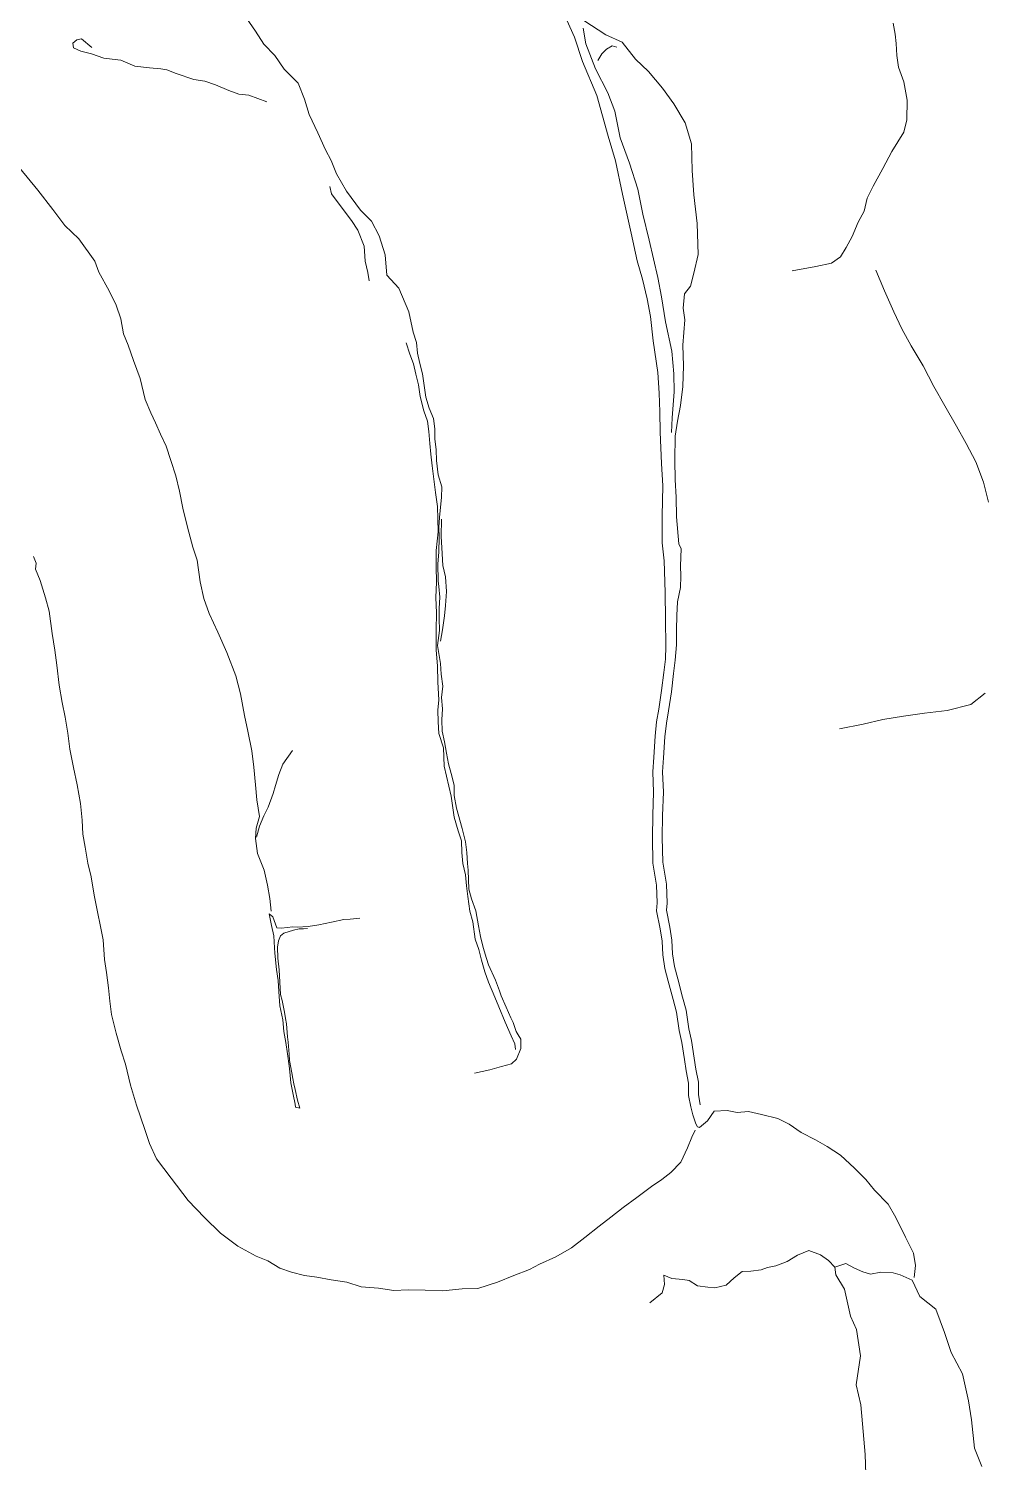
# Model space of a CAD drawing. Extents: x 683321 to 688873, y 7661944 to 7668387.
# Drawn here: x 685359.1 to 685553.9, y 7664236.9 to 7664528.6 of the extents above; entities that cross this region are included whole.
import ezdxf

# ---------------------------------------------------------------- set-up
doc = ezdxf.new("R2010")
doc.units = 0
doc.header["$MEASUREMENT"] = 0
doc.layers.add('01 CRESTA_Line', color=3, linetype='Continuous', lineweight=20)

msp = doc.modelspace()

# ---------------------------------------------------------------- linework, layer by layer
at = {"layer": '01 CRESTA_Line'}
for points in [[(685449.84, 7664316.03, 4208.81), (685452.92, 7664316.73, 4209.06), (685455.33, 7664317.44, 4209.19), (685457.34, 7664317.93, 4209.11), (685458.33, 7664318.9, 4208.93), (685459.24, 7664321.05, 4210.22), (685459.2, 7664322.97, 4210.27), (685458.72, 7664323.83, 4210.2), (685458.29, 7664324.5, 4210.29), (685457.66, 7664326.39, 4210.27), (685457.18, 7664327.34, 4210.41), (685456.23, 7664329.48, 4210.39), (685455.21, 7664331.78, 4210.26), (685454.89, 7664332.82, 4210.38), (685454.06, 7664334.98, 4210.18), (685452.69, 7664338.13, 4210.2), (685452.25, 7664339.37, 4210.22), (685451.6, 7664341.64, 4210.35), (685451.04, 7664343.83, 4210.32), (685450.63, 7664346.05, 4210.24), (685450.07, 7664349.11, 4210.27), (685449.23, 7664351.51, 4210.53), (685448.63, 7664353.52, 4210.48), (685448.53, 7664357.34, 4210.38), (685448.4, 7664358.7, 4210.37), (685448.24, 7664360.95, 4210.51), (685448, 7664363.14, 4210.51), (685447.33, 7664365.81, 4210.71), (685446.15, 7664369.99, 4210.39), (685445.69, 7664372.59, 4210.52), (685445.65, 7664374.65, 4210.61), (685445.03, 7664377.02, 4210.5), (685444.54, 7664378.99, 4210.47), (685444.13, 7664381.15, 4210.47), (685443.68, 7664383.47, 4210.39), (685443.25, 7664385.65, 4210.45), (685443.18, 7664387.95, 4210.43), (685443.32, 7664390.16, 4210.45), (685443.1, 7664392.48, 4210.29), (685443.34, 7664394.82, 4210.48), (685443, 7664397.23, 4210.55), (685442.89, 7664399.4, 4210.66), (685442.29, 7664403.11, 4210.61), (685442.71, 7664406.12, 4210.69), (685442.63, 7664408.59, 4210.69), (685442.6, 7664410.6, 4210.76), (685442.77, 7664412.89, 4210.74), (685442.54, 7664415.08, 4210.81), (685442.42, 7664416.27, 4210.83), (685442.38, 7664419.7, 4210.86), (685442.52, 7664422.05, 4210.9), (685442.65, 7664425.12, 4210.94), (685442.57, 7664427.15, 4210.92), (685442.7, 7664429.16, 4210.75), (685442.86, 7664431.2, 4210.76), (685443.11, 7664433.18, 4210.74), (685443.14, 7664435.35, 4210.82), (685442.39, 7664437.83, 4210.62), (685442.05, 7664440.74, 4210.56), (685442.04, 7664442.91, 4210.32), (685441.73, 7664445.17, 4210.46), (685441.74, 7664447.19, 4210.45), (685441.46, 7664449.3, 4210.44), (685440.57, 7664451.39, 4210.36), (685439.9, 7664453.63, 4210.54), (685439.6, 7664455.97, 4210.59), (685439.25, 7664458.34, 4210.58), (685438.72, 7664460.48, 4210.72), (685438.24, 7664462.54, 4210.67), (685438.04, 7664464.76, 4210.64), (685437.33, 7664466.84, 4211.1), (685436.42, 7664470.99, 4211.28), (685434.4, 7664475.83, 4211.83), (685431.99, 7664478.47, 4211.27), (685431.62, 7664482.61, 4211.28), (685430.42, 7664486.44, 4211.28), (685428.84, 7664489.41, 4211.28), (685426.64, 7664491.66, 4210.46), (685423.76, 7664495.57, 4210.86), (685421.76, 7664499.05, 4210.66), (685420.65, 7664501.81, 4210.45), (685419.48, 7664503.92, 4210.7), (685417.96, 7664507.38, 4210.74), (685416.18, 7664511.11, 4210.54), (685415.26, 7664514.24, 4210.43), (685413.94, 7664517.54, 4210.47), (685411.06, 7664520.38, 4210.9), (685409.22, 7664523.16, 4211.61), (685406.99, 7664525.45, 4211.57), (685405.24, 7664528.08, 4210.91), (685403.45, 7664530.71, 4211.22)], [(685539.23, 7664274.44, 4210.39), (685539.52, 7664276.92, 4208.83), (685539.12, 7664279.45, 4207.48), (685537.47, 7664282.69, 4207.83), (685535.48, 7664286.7, 4208.09), (685533.92, 7664289.39, 4208.47), (685531.18, 7664292.22, 4208.53), (685529.41, 7664294.4, 4208.67), (685527.07, 7664296.73, 4208.68), (685524.25, 7664299.38, 4208.78), (685521.56, 7664301.12, 4208.6), (685519.19, 7664302.48, 4208.61), (685516.24, 7664304, 4208.73), (685513.78, 7664305.7, 4208.79), (685511.53, 7664306.84, 4209.08), (685508.2, 7664307.65, 4209.18), (685505.53, 7664308.24, 4209.17), (685503.21, 7664308.05, 4209.06), (685501.23, 7664308.43, 4209.15), (685498.56, 7664308.35, 4209.07), (685497.17, 7664306.34, 4208.91), (685495.57, 7664305, 4209.48), (685495.17, 7664305.11, 4210.16), (685494.85, 7664305.74, 4210.07), (685494.25, 7664307.54, 4210.01), (685493.78, 7664309.19, 4210.06), (685493.35, 7664311.54, 4210.32), (685493.37, 7664314, 4210.22), (685492.84, 7664316.51, 4210.17), (685492.54, 7664318.81, 4210.21), (685491.96, 7664322.32, 4210.33), (685491.43, 7664324.71, 4210.3), (685490.91, 7664328.46, 4210.15), (685490.19, 7664331.01, 4209.88), (685489.2, 7664334.78, 4209.66), (685488.55, 7664337.34, 4209.54), (685488.12, 7664340.14, 4209.43), (685487.97, 7664342.9, 4209.26), (685487.55, 7664345.43, 4209.07), (685486.85, 7664349.1, 4208.66), (685486.97, 7664350.72, 4208.62), (685486.83, 7664354.33, 4208.38), (685486.1, 7664358.82, 4208.21), (685486.01, 7664364.03, 4207.9), (685486.08, 7664368.56, 4207.77), (685486.25, 7664373.23, 4207.36), (685486.05, 7664377.37, 4207.05), (685486.29, 7664380.36, 4206.77), (685486.56, 7664384.63, 4206.43), (685486.84, 7664387.54, 4206.3), (685487.33, 7664390.13, 4206.19), (685487.87, 7664393.95, 4206.09), (685488.34, 7664397.62, 4205.81), (685488.66, 7664400.31, 4205.64), (685488.71, 7664402.94, 4205.19), (685488.63, 7664408.37, 4204.86), (685488.6, 7664413.86, 4204.49), (685488.42, 7664420.32, 4204.02), (685488, 7664423.95, 4203.54), (685487.97, 7664429.45, 4203.13), (685488.15, 7664435.59, 4202.78), (685487.84, 7664440.1, 4202.45), (685487.56, 7664446.49, 4202.21), (685487.49, 7664450.61, 4201.82), (685487.4, 7664454.41, 4201.6), (685487.1, 7664458.64, 4201.34), (685486.12, 7664465.06, 4200.83), (685485.6, 7664470.02, 4200.61), (685484.9, 7664473.6, 4200.5), (685483.97, 7664477.62, 4200.31), (685482.87, 7664481.33, 4200.07), (685481.65, 7664487.01, 4199.58), (685479.92, 7664494.94, 4198.96), (685478.48, 7664501.69, 4198.39), (685476.97, 7664506.73, 4198.25), (685474.66, 7664515, 4197.89), (685471.79, 7664521.92, 4197.27), (685470.17, 7664526.86, 4196.92), (685467.95, 7664531.71, 4196.62)], [(685495.69, 7664309.64, 4210.31), (685495.35, 7664311.7, 4210.32), (685495.38, 7664314.2, 4210.22), (685494.81, 7664316.85, 4210.17), (685494.52, 7664319.11, 4210.21), (685493.92, 7664322.7, 4210.33), (685493.4, 7664325.07, 4210.3), (685492.87, 7664328.87, 4210.15), (685492.12, 7664331.54, 4209.88), (685491.14, 7664335.28, 4209.66), (685490.51, 7664337.74, 4209.54), (685490.11, 7664340.35, 4209.43), (685489.96, 7664343.12, 4209.26), (685489.52, 7664345.78, 4209.07), (685488.86, 7664349.21, 4208.66), (685488.98, 7664350.68, 4208.62), (685488.83, 7664354.54, 4208.38), (685488.09, 7664359, 4208.21), (685488.01, 7664364.03, 4207.9), (685488.08, 7664368.51, 4207.77), (685488.25, 7664373.25, 4207.36), (685488.05, 7664377.34, 4207.05), (685488.28, 7664380.22, 4206.77), (685488.55, 7664384.47, 4206.43), (685488.83, 7664387.26, 4206.3), (685489.3, 7664389.81, 4206.19), (685489.85, 7664393.68, 4206.09), (685490.32, 7664397.37, 4205.81), (685490.65, 7664400.1, 4205.64), (685490.92, 7664403.22, 4205.4), (685490.92, 7664406.26, 4205.27), (685490.99, 7664409.22, 4205.07), (685491.09, 7664411.98, 4204.83), (685491.68, 7664414.88, 4204.46), (685491.75, 7664417.19, 4204.32), (685491.7, 7664419.32, 4204.13), (685491.82, 7664422.72, 4203.88), (685491.38, 7664423.76, 4203.89), (685490.88, 7664429.24, 4202.81), (685490.8, 7664433.27, 4202.94), (685490.61, 7664436.82, 4202.8), (685490.53, 7664440.83, 4202.55), (685490.61, 7664445.65, 4202.09), (685491.08, 7664448.71, 4201.39), (685491.69, 7664451.89, 4201.29), (685492.18, 7664455.77, 4200.89), (685492.31, 7664459.96, 4200.89), (685492.2, 7664464.21, 4200.88), (685492.56, 7664469.33, 4200.68), (685492.25, 7664471.7, 4200.58), (685492.5, 7664474.66, 4200.08), (685493.73, 7664476.21, 4199.7), (685494.39, 7664478.84, 4199.46), (685495.31, 7664482.68, 4199.68), (685495.08, 7664488.99, 4198.59), (685494.45, 7664494.77, 4199.26), (685494.05, 7664499.77, 4198.07), (685493.94, 7664505.2, 4198.21), (685492.65, 7664509.47, 4197.84), (685490.34, 7664513.3, 4197.58), (685488.04, 7664516.53, 4197.4), (685485.19, 7664519.9, 4196.96), (685482.55, 7664522.41, 4196.8), (685479.87, 7664525.87, 4197.24), (685476.55, 7664527.38, 4196.74), (685472.04, 7664530.25, 4196.27)], [(685534.99, 7664529.72, 4187.36), (685535.36, 7664527.51, 4187.48), (685535.55, 7664525.6, 4187.58), (685535.7, 7664523.14, 4187.56), (685536.02, 7664520.75, 4187.5), (685537.16, 7664517.76, 4187.73), (685537.83, 7664514.07, 4187.55), (685537.78, 7664510.07, 4186.96), (685537.17, 7664507.53, 4186.84), (685534.69, 7664503.62, 4187.07), (685532.89, 7664500.17, 4187.79), (685530.9, 7664496.58, 4188.37), (685529.66, 7664494.11, 4188.21), (685529.05, 7664491.5, 4188.66), (685527.84, 7664489.25, 4188.41), (685526.66, 7664486.29, 4187.9), (685525.39, 7664484.07, 4187.59), (685524.24, 7664482.19, 4187.65), (685522.43, 7664480.86, 4187.74), (685519.26, 7664480.19, 4187.81), (685514.39, 7664479.31, 4187.52)], [(685371.96, 7664524.78, 4209.56), (685369.87, 7664526.52, 4209.15), (685368.93, 7664526.32, 4209.45), (685368.11, 7664525.64, 4209.8), (685368.22, 7664524.74, 4209.89), (685369.73, 7664524.05, 4209.58), (685371.92, 7664523.51, 4209.68), (685374.43, 7664522.6, 4209.88), (685376.09, 7664522.42, 4209.86), (685377.86, 7664522.21, 4209.77), (685380.74, 7664520.95, 4209.84), (685383.73, 7664520.67, 4210.17), (685386.02, 7664520.41, 4210.32), (685387.21, 7664520.24, 4209.98), (685389.14, 7664519.51, 4209.74), (685392.72, 7664518.24, 4209.8), (685394.99, 7664517.92, 4209.54), (685397.14, 7664517.21, 4209.39), (685399.84, 7664516.05, 4209.58), (685401.86, 7664515.31, 4209.62), (685403.89, 7664515.07, 4209.05), (685407.57, 7664513.72, 4209.31)], [(685471.92, 7664528.68, 4196.43), (685472.47, 7664525.49, 4197.03), (685474.39, 7664520.44, 4197.47), (685476.96, 7664515.53, 4197.99), (685478.32, 7664511.82, 4198.28), (685479.47, 7664506.39, 4198.33), (685481.37, 7664501.26, 4198.99), (685483.01, 7664495.92, 4198.84), (685484.04, 7664490.83, 4199.05), (685485.37, 7664485.55, 4199.52), (685487.12, 7664477.99, 4199.37), (685487.82, 7664474.03, 4200.22), (685488.68, 7664468.92, 4200.33), (685489.93, 7664462.99, 4200.63), (685490.37, 7664458.35, 4200.7), (685490.39, 7664454.73, 4201), (685490.03, 7664449.39, 4201.59), (685489.9, 7664446.46, 4201.99)], [(685478.74, 7664524.81, 4197.32), (685477.79, 7664525.12, 4197.43), (685476.68, 7664524.46, 4197.39), (685475.71, 7664523.48, 4197.21), (685474.87, 7664522.14, 4197.32)], [(685357.29, 7664500.29, 4209.82), (685360.97, 7664495.77, 4209.77), (685364.04, 7664491.83, 4210.08), (685366.48, 7664488.55, 4210.37), (685369.31, 7664485.81, 4210.21), (685372.56, 7664481.29, 4210.2), (685373.37, 7664479.04, 4210.16), (685375.49, 7664475.28, 4210.28), (685376.95, 7664472.31, 4210.52), (685377.9, 7664469.53, 4210.52), (685378.39, 7664466.48, 4210.38), (685379.34, 7664464.18, 4210.28), (685380.46, 7664461.09, 4210.25), (685381.82, 7664457.44, 4210.07), (685382.84, 7664453.12, 4210.26), (685383.95, 7664450.45, 4210.36), (685384.95, 7664448.4, 4210.32), (685385.94, 7664446.08, 4210.18), (685387.07, 7664443.66, 4210.12), (685388.04, 7664440.72, 4210.02), (685389.09, 7664437.62, 4209.96), (685389.82, 7664434.51, 4209.9), (685390.49, 7664431.04, 4209.79), (685391.44, 7664427.13, 4209.76), (685392.51, 7664423.06, 4209.71), (685393.37, 7664420.42, 4209.68), (685394.02, 7664416.02, 4209.7), (685394.72, 7664412.64, 4209.64), (685395.83, 7664409.6, 4209.73), (685397.59, 7664405.81, 4209.46), (685399.41, 7664401.65, 4209.76), (685401.27, 7664396.88, 4209.77), (685402.2, 7664393.25, 4209.87), (685403, 7664388.85, 4209.98), (685403.71, 7664385.62, 4209.92), (685404.54, 7664381.65, 4210.15), (685404.91, 7664378.33, 4210.06), (685405.25, 7664374.72, 4210.08), (685405.52, 7664371.69, 4210.02), (685406.05, 7664368.27, 4209.98), (685405.39, 7664365.92, 4209.5), (685405.28, 7664363.78, 4209.47), (685405.7, 7664360.78, 4209.2), (685407.01, 7664357.34, 4209.19), (685407.7, 7664354.32, 4208.89), (685408.21, 7664351.63, 4208.55), (685408.47, 7664349.02, 4208.45)], [(685428.36, 7664477.27, 4208.52), (685428.1, 7664479, 4208.7), (685427.58, 7664481.28, 4209.32), (685427.35, 7664484.36, 4210.03), (685426.05, 7664487.57, 4209.7), (685424.81, 7664489.54, 4209.62), (685423.12, 7664491.79, 4209.37), (685420.72, 7664495.01, 4209.16), (685420.37, 7664496.48, 4209.04)], [(685554.33, 7664432.23, 4183.8), (685553.31, 7664436.32, 4183.75), (685551.79, 7664440.43, 4183.83), (685549.82, 7664444.18, 4183.89), (685547.82, 7664447.71, 4183.99), (685545.49, 7664451.82, 4184.06), (685543.23, 7664455.81, 4184.1), (685541.05, 7664459.98, 4184.19), (685538.65, 7664464.04, 4184.17), (685536.72, 7664467.49, 4184.31), (685535.07, 7664470.99, 4184.37), (685533.2, 7664475.23, 4184.5), (685531.43, 7664479.45, 4184.53)], [(685458.13, 7664320.87, 4210.08), (685458.01, 7664322.03, 4210.38), (685457.25, 7664323.65, 4210.31), (685456.02, 7664326.44, 4210.44), (685454.78, 7664329.55, 4210.45), (685453.95, 7664331.51, 4210.51), (685452.63, 7664334.54, 4210.51), (685451.93, 7664336.64, 4210.37), (685451.26, 7664339.05, 4210.34), (685450.69, 7664341.24, 4210.33), (685449.94, 7664343.31, 4210.44), (685449.49, 7664346.85, 4210.39), (685448.89, 7664349.02, 4210.33), (685448.44, 7664352.02, 4210.52), (685448.17, 7664354.2, 4210.49), (685447.98, 7664356.39, 4210.45), (685447.46, 7664358.75, 4210.57), (685447.26, 7664360.98, 4210.66), (685447.17, 7664363.33, 4210.63), (685446.48, 7664365.4, 4210.69), (685445.65, 7664368.16, 4210.73), (685445.03, 7664372.41, 4212.91), (685443.61, 7664378.54, 4210.6), (685443.48, 7664382.24, 4210.5), (685442.58, 7664385.15, 4210.5), (685442.44, 7664387.54, 4210.52), (685442.38, 7664389.92, 4210.51), (685442.52, 7664392.04, 4210.45), (685442.35, 7664395.59, 4210.66), (685442.31, 7664398.92, 4210.8), (685441.98, 7664402.13, 4210.58), (685442.03, 7664406.19, 4210.76), (685442.09, 7664409.74, 4210.87), (685441.96, 7664412.85, 4210.9), (685442.1, 7664415.97, 4210.95), (685442.04, 7664419.15, 4210.87), (685441.99, 7664422.39, 4210.83), (685442.41, 7664426.24, 4210.84), (685442.25, 7664431.38, 4210.94), (685441.89, 7664434.2, 4210.8), (685441.23, 7664439.67, 4210.78), (685440.96, 7664442.02, 4210.38), (685440.7, 7664444.21, 4210.3), (685440.53, 7664446.66, 4210.49), (685440.23, 7664448.75, 4210.45), (685439.53, 7664450.81, 4210.4), (685438.73, 7664453.78, 4210.57), (685438.41, 7664456.16, 4210.7), (685437.86, 7664458.27, 4210.6), (685437.41, 7664460.37, 4210.75), (685436.65, 7664462.4, 4210.65), (685435.9, 7664464.68, 4210.62)], [(685443.07, 7664428.76, 4210.04), (685443.02, 7664425.28, 4209.95), (685443.15, 7664422.99, 4210.06), (685443.36, 7664419.39, 4209.92), (685443.88, 7664417.08, 4209.81), (685444.1, 7664414.1, 4209.81), (685443.88, 7664411.23, 4209.71), (685443.74, 7664409.12, 4209.84), (685443.3, 7664406.28, 4209.66), (685442.92, 7664403.94, 4209.86)], [(685494.71, 7664304.45, 4209.48), (685494.02, 7664303.03, 4209.46), (685493.11, 7664300.87, 4209.3), (685491.76, 7664297.94, 4209.3), (685489.76, 7664295.83, 4209.27), (685487.93, 7664294.41, 4209.31), (685485.78, 7664293, 4209.32), (685482.81, 7664290.73, 4209.43), (685480.06, 7664288.72, 4209.42), (685477.51, 7664286.78, 4209.47), (685475.16, 7664284.9, 4209.44), (685472.27, 7664282.62, 4209.48), (685469.54, 7664280.51, 4209.63), (685466.37, 7664278.66, 4209.72), (685463.03, 7664277.15, 4209.53), (685461.01, 7664276.12, 4209.47), (685457.79, 7664274.9, 4209.42), (685454.5, 7664273.52, 4209.34), (685450.48, 7664272.21, 4209.54), (685447.32, 7664272.16, 4209.38), (685443.39, 7664271.79, 4209.34), (685439.8, 7664271.89, 4209.33), (685436.34, 7664271.98, 4209.36), (685433.41, 7664271.85, 4209.47), (685430.25, 7664272.31, 4209.46), (685426.77, 7664272.6, 4209.48), (685423.82, 7664273.51, 4209.43), (685420.62, 7664273.99, 4209.41), (685417.72, 7664274.56, 4209.39), (685415.21, 7664274.9, 4209.38), (685412.6, 7664275.57, 4209.36), (685410.22, 7664276.38, 4209.23), (685407.78, 7664277.85, 4209.16), (685405.43, 7664278.78, 4209.18), (685401.69, 7664280.86, 4209.11), (685398.12, 7664283.5, 4209.28), (685394.89, 7664286.69, 4209.29), (685391.58, 7664290.14, 4209.25), (685388.14, 7664294.7, 4209.52), (685385.15, 7664298.6, 4209.52), (685383.68, 7664301.76, 4209.33), (685382.78, 7664304.56, 4209.31), (685381.08, 7664309.53, 4209.39), (685379.85, 7664313.6, 4209.4), (685378.81, 7664317.87, 4209.33), (685377.92, 7664320.57, 4209.33), (685376.95, 7664324.19, 4209.39), (685376, 7664328, 4209.3), (685375.61, 7664330.73, 4209.23), (685375.36, 7664333.43, 4209.27), (685374.96, 7664336.51, 4209.2), (685374.52, 7664339.21, 4209.19), (685374.25, 7664343.16, 4209.17), (685373.72, 7664345.92, 4209.12), (685373.13, 7664348.87, 4209.12), (685372.44, 7664352.26, 4209.18), (685371.81, 7664355.98, 4209.27), (685371.19, 7664358.82, 4209.17), (685370.63, 7664362.01, 4209.15), (685370.15, 7664364.68, 4209.23), (685370.03, 7664367.51, 4209.26), (685369.67, 7664370.9, 4209.27), (685369.01, 7664374.74, 4209.36), (685368.27, 7664378.28, 4209.52), (685367.51, 7664382.01, 4209.42), (685367.06, 7664385.26, 4209.28), (685366.58, 7664388.48, 4209.26), (685365.91, 7664391.46, 4209.27), (685365.34, 7664394.99, 4209.36), (685364.82, 7664399.05, 4209.52), (685364.45, 7664402.11, 4209.26), (685363.87, 7664405.49, 4209.23), (685363.28, 7664410.08, 4209.03), (685362.54, 7664412.76, 4209.01), (685361.44, 7664416.29, 4209.04), (685360.51, 7664418.6, 4208.89), (685360.62, 7664419.82, 4208.56), (685360.13, 7664421.19, 4208)], [(685524.03, 7664386.13, 4184.43), (685528.85, 7664387.04, 4184.34), (685532.88, 7664387.99, 4184.28), (685537.07, 7664388.67, 4184.23), (685541.33, 7664389.32, 4184.32), (685545.92, 7664389.88, 4184.45), (685550.77, 7664391.09, 4184.51), (685553.67, 7664393.4, 4184.56)], [(685405.45, 7664364.1, 4209.22), (685406.06, 7664366.3, 4209.51), (685406.98, 7664368.41, 4209.99), (685407.83, 7664370.16, 4210.33), (685408.85, 7664372.98, 4210.59), (685409.33, 7664374.56, 4210.53), (685410.04, 7664376.8, 4210.32), (685410.79, 7664378.91, 4210.14), (685412.82, 7664381.74, 4209.05)], [(685426.48, 7664347.6, 4209.1), (685424.52, 7664347.42, 4209.38), (685423.26, 7664347.35, 4209.45), (685420.7, 7664346.78, 4209.31), (685418.12, 7664346.22, 4209.25), (685415.99, 7664345.88, 4209.27), (685413.72, 7664345.79, 4208.97), (685412.83, 7664345.83, 4208.94), (685410.54, 7664345.56, 4208.99), (685409.63, 7664345.65, 4209.01), (685408.78, 7664347.86, 4208.84), (685408.03, 7664348.48, 4208.73), (685408.49, 7664346.11, 4208.85), (685408.96, 7664343.98, 4208.92), (685409.13, 7664341.58, 4208.76), (685409.2, 7664340.47, 4208.75), (685409.53, 7664337.12, 4208.7), (685409.88, 7664334.9, 4208.79), (685410, 7664332.68, 4208.79), (685410.2, 7664329.77, 4208.8), (685410.82, 7664326.91, 4208.84), (685411.02, 7664324.5, 4208.83), (685411.4, 7664322.28, 4208.89), (685411.78, 7664320.02, 4208.88), (685412.1, 7664317.54, 4208.84), (685412.23, 7664316.33, 4208.87), (685412.44, 7664314.07, 4208.92), (685412.93, 7664311.7, 4208.93), (685413.35, 7664309.71, 4208.95), (685413.38, 7664309.11, 4208.79), (685414.27, 7664308.93, 4208.77), (685413.79, 7664310.56, 4208.88), (685413.33, 7664312.75, 4208.84), (685413.09, 7664313.89, 4208.87), (685412.85, 7664314.99, 4208.92), (685412.64, 7664316.1, 4208.91), (685412.18, 7664318.66, 4208.86), (685412.08, 7664319.91, 4208.92), (685411.91, 7664322.37, 4208.88), (685411.8, 7664323.47, 4208.89), (685411.56, 7664326.06, 4208.79), (685411.38, 7664327.2, 4208.88), (685411.14, 7664328.49, 4208.83), (685410.7, 7664330.85, 4208.73), (685410.38, 7664332.05, 4208.75), (685410.2, 7664334.56, 4208.78), (685410.08, 7664337.07, 4208.66), (685409.82, 7664339.46, 4208.8), (685409.77, 7664341.68, 4208.81), (685409.95, 7664343.01, 4208.86), (685410.34, 7664344.01, 4209.01), (685411.03, 7664344.57, 4209.03), (685412.97, 7664345.15, 4209.01), (685414.13, 7664345.39, 4208.89), (685415.01, 7664345.43, 4209.09), (685415.83, 7664345.48, 4209.17)], [(685485.44, 7664269.29, 4208.45), (685488, 7664271.35, 4208.46), (685488.43, 7664273.06, 4208.48), (685488.33, 7664274.95, 4208.78), (685489.96, 7664274.3, 4208.33), (685492.16, 7664274.07, 4208.39), (685493.44, 7664273.88, 4208.14), (685495.16, 7664272.8, 4208.55), (685497.3, 7664272.48, 4208.6), (685498.72, 7664272.38, 4208.71), (685501, 7664272.88, 4209.16), (685502.6, 7664274.42, 4209.12), (685504.24, 7664275.67, 4209.2), (685506.02, 7664275.78, 4209.36), (685508.12, 7664276.06, 4209.36), (685509.42, 7664276.5, 4209.33), (685511.11, 7664276.85, 4209.41), (685513.42, 7664277.71, 4209.72), (685515.53, 7664279, 4209.13), (685517.84, 7664279.95, 4209.65), (685520.16, 7664279.1, 4210.82), (685521.79, 7664277.91, 4210.79), (685523.13, 7664276.54, 4210.93), (685523.32, 7664275, 4210.8), (685525.09, 7664272.08, 4210.01), (685526.28, 7664266.6, 4210.74), (685527.54, 7664263.89, 4209.84), (685528.34, 7664258.56, 4209.88), (685527.46, 7664252.63, 4210.61), (685528.36, 7664248.56, 4210.68), (685528.72, 7664244.69, 4209.44), (685529.3, 7664238.46, 4210.84), (685529.4, 7664234.48, 4209.59)], [(685523.13, 7664276.54, 4210.93), (685525.32, 7664277.31, 4210.01), (685527.11, 7664276.34, 4210.52), (685528.77, 7664275.59, 4210.61), (685530.35, 7664275.18, 4210.14), (685532.46, 7664275.55, 4209.61), (685535, 7664275.43, 4209.59), (685536.39, 7664275.04, 4209.77), (685538.84, 7664273.92, 4210.65), (685540.42, 7664270.61, 4211.08), (685543.64, 7664268.01, 4210.35), (685545.42, 7664263.31, 4211.01), (685546.76, 7664259.2, 4211.55), (685549.06, 7664254.86, 4210.19), (685550.3, 7664249.35, 4210.84), (685550.89, 7664245.49, 4210.08), (685551.52, 7664239.73, 4210.7), (685553.03, 7664235.98, 4209.85)]]:
    msp.add_polyline3d(points, dxfattribs=at)

doc.saveas('drawing.dxf')
